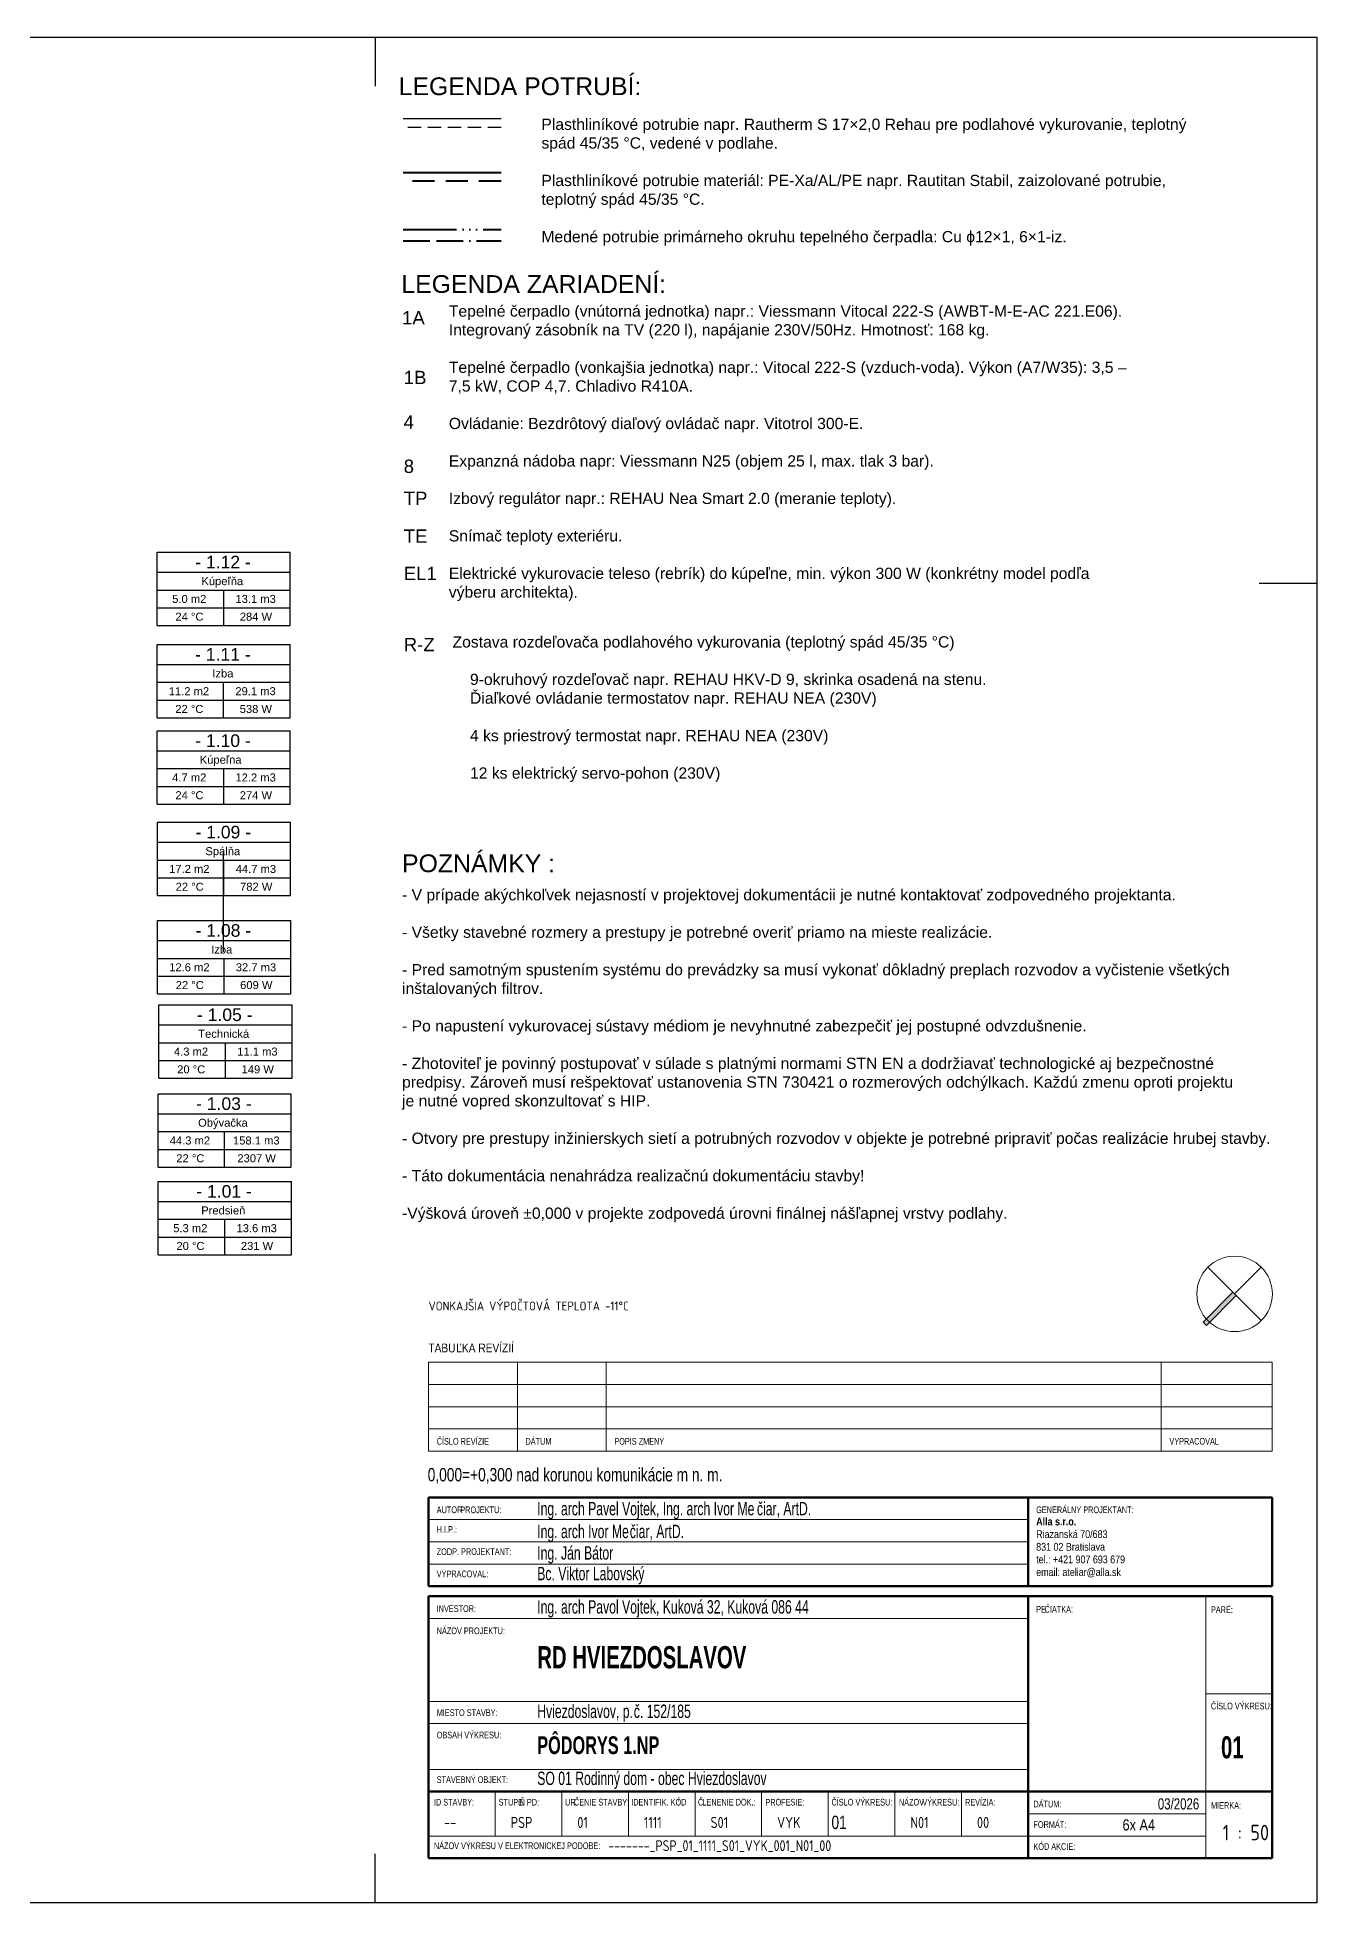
# Model space of a CAD drawing. Extents: x 43000 to 200282, y 3579 to 63943.
# Drawn here: x 129138 to 143543, y 3579 to 24579 of the extents above; entities that cross this region are included whole.
import ezdxf

# ---------------------------------------------------------------- set-up
doc = ezdxf.new("R2010")
doc.units = 0
doc.header["$MEASUREMENT"] = 0
for name, pattern in [('ACAD_ISO06W100', [36, 24, -3, 0, -3, 0, -3, 0, -3]), ('ACAD_ISO11W100', [33, 12, -3, 12, -3, 0, -3]), ('DASH', [75, 50, -25])]:
    doc.linetypes.add(name, pattern=pattern)
doc.layers.get('0').update_dxf_attribs({"linetype": 'CONTINUOUS'})
for name, color, linetype in [('1__NP___MIESTNOSTIUK', 7, 'CONTINUOUS'), ('TABU_KY', 7, 'CONTINUOUS'), ('vyk-privod-45 PODL', 1, 'CONTINUOUS'), ('vyk-vratka_35°C PODL', 5, 'DASH')]:
    doc.layers.add(name, color=color, linetype=linetype)
for name, color, linetype, lineweight in [('_Wide Lines_', 7, 'CONTINUOUS', 70), ('Generic Annotations', 7, 'CONTINUOUS', 9), ('Schedule Graphics', 7, 'CONTINUOUS', 9), ('Text Notes', 7, 'CONTINUOUS', 9), ('Title Blocks', 7, 'CONTINUOUS', 9), ('UK_PRIVOD_45°C', 242, 'CONTINUOUS', 40), ('UK_TC_PRIVOD', 171, 'ACAD_ISO06W100', 40), ('UK_TC_VRAT', 21, 'ACAD_ISO11W100', 40), ('UK_VRAT_35°C', 40, 'DASH', 40), ('vyk_POPIS', 7, 'CONTINUOUS', 20), ('ÚK_POPIS', 7, 'CONTINUOUS', 20)]:
    doc.layers.add(name, color=color, linetype=linetype, lineweight=lineweight)
doc.styles.add('ARIAL', font='arial.ttf')
doc.styles.add('Arial Narrow', font='ARIALN.TTF', dxfattribs={"width": 0.8, "height": 1.5})
doc.styles.add('Arial Narrow_1', font='ARIALN.TTF', dxfattribs={"height": 1.75})
doc.styles.add('Arial Narrow_2', font='ARIALN.TTF', dxfattribs={"height": 2.5})
doc.styles.add('Arial Narrow_3', font='ARIALN.TTF', dxfattribs={"height": 2})
doc.styles.add('Arial Narrow_4', font='ARIALN.TTF', dxfattribs={"width": 0.8, "height": 3})
doc.styles.add('Arial Narrow_5', font='ARIALN.TTF', dxfattribs={"width": 0.9, "height": 3})
doc.styles.add('Arial Narrow_6', font='ARIALN.TTF', dxfattribs={"width": 0.9, "height": 2.5})
doc.styles.add('Arial Narrow_B', font='ARIALNB.TTF', dxfattribs={"height": 1.75})
doc.styles.add('Arial Narrow_B_1', font='ARIALNB.TTF', dxfattribs={"width": 0.8, "height": 5})
doc.styles.add('Arial Narrow_B_2', font='ARIALNB.TTF', dxfattribs={"width": 0.8, "height": 4})
doc.styles.add('ISOCP', font='isocp.shx')
doc.styles.add('ISOCPEUR_10', font='isocpeur.ttf', dxfattribs={"width": 0.8, "height": 2.5})
doc.styles.add('ISOCPEUR_8', font='isocpeur.ttf', dxfattribs={"width": 0.85, "height": 3.5})

msp = doc.modelspace()

# ---------------------------------------------------------------- hatches: boundary and pattern name
at = {"layer": 'Title Blocks'}
msp.add_hatch(color=256, dxfattribs=at).paths.add_polyline_path([(142637.9, 10413.6), (142302.1, 10077.8), (142264, 10115.9), (142599.8, 10451.7)])

# ---------------------------------------------------------------- linework, layer by layer
at = {"linetype": 'Continuous', "ltscale": 0.2}
for p, q in [((101543.2, 24579.2), (143543.2, 24579.2)), ((143543.2, 24579.2), (143543.2, 3579.2)), ((143543.2, 18429.2), (142895.6, 18429.2)), ((143543.2, 3579.2), (101543.2, 3579.2))]:
    msp.add_line(p, q, dxfattribs=at)
for p, q in [((132943.2, 24579.2), (132943.2, 24029.2)), ((132943.2, 3579.2), (132943.2, 4129.2))]:
    msp.add_line(p, q)
at = {"layer": '1__NP___MIESTNOSTIUK'}
for p, q in [((130486.8, 18556.8), (130486.8, 18782.8)), ((130486.8, 18782.8), (131986.8, 18782.8)), ((131986.8, 18556.8), (131986.8, 18782.8)), ((130486.8, 18356.8), (130486.8, 18556.8)), ((130486.8, 18556.8), (131986.8, 18556.8)), ((130486.8, 18556.8), (131986.8, 18556.8)), ((131986.8, 18356.8), (131986.8, 18556.8)), ((130486.8, 18156.8), (130486.8, 18356.8)), ((130486.8, 18356.8), (131986.8, 18356.8)), ((130486.8, 18356.8), (131986.8, 18356.8)), ((131236.8, 18156.8), (131236.8, 18356.8)), ((131986.8, 18156.8), (131986.8, 18356.8)), ((130486.8, 17956.8), (130486.8, 18156.8)), ((130486.8, 18156.8), (131986.8, 18156.8)), ((130486.8, 18156.8), (131986.8, 18156.8)), ((131236.8, 17956.8), (131236.8, 18156.8)), ((131986.8, 17956.8), (131986.8, 18156.8)), ((130486.8, 17956.8), (131986.8, 17956.8)), ((130485.8, 17517.8), (130485.8, 17743.8)), ((130485.8, 17743.8), (131985.8, 17743.8)), ((131985.8, 17517.8), (131985.8, 17743.8)), ((130485.8, 17317.8), (130485.8, 17517.8)), ((130485.8, 17517.8), (131985.8, 17517.8)), ((130485.8, 17517.8), (131985.8, 17517.8)), ((131985.8, 17317.8), (131985.8, 17517.8)), ((130485.8, 17117.8), (130485.8, 17317.8)), ((130485.8, 17317.8), (131985.8, 17317.8)), ((130485.8, 17317.8), (131985.8, 17317.8)), ((131235.8, 17117.8), (131235.8, 17317.8)), ((131985.8, 17117.8), (131985.8, 17317.8)), ((130485.8, 16917.8), (130485.8, 17117.8)), ((130485.8, 17117.8), (131985.8, 17117.8)), ((130485.8, 17117.8), (131985.8, 17117.8)), ((131235.8, 16917.8), (131235.8, 17117.8)), ((131985.8, 16917.8), (131985.8, 17117.8)), ((130485.8, 16917.8), (131985.8, 16917.8)), ((130486.8, 16546.8), (130486.8, 16772.8)), ((130486.8, 16772.8), (131986.8, 16772.8)), ((131986.8, 16546.8), (131986.8, 16772.8)), ((130486.8, 16346.8), (130486.8, 16546.8)), ((130486.8, 16546.8), (131986.8, 16546.8)), ((130486.8, 16546.8), (131986.8, 16546.8)), ((131986.8, 16346.8), (131986.8, 16546.8)), ((130486.8, 16146.8), (130486.8, 16346.8)), ((130486.8, 16346.8), (131986.8, 16346.8)), ((130486.8, 16346.8), (131986.8, 16346.8)), ((131236.8, 16146.8), (131236.8, 16346.8)), ((131986.8, 16146.8), (131986.8, 16346.8)), ((130486.8, 15946.8), (130486.8, 16146.8)), ((130486.8, 16146.8), (131986.8, 16146.8)), ((130486.8, 16146.8), (131986.8, 16146.8)), ((131236.8, 15946.8), (131236.8, 16146.8)), ((131986.8, 15946.8), (131986.8, 16146.8)), ((130486.8, 15946.8), (131986.8, 15946.8)), ((130489.8, 15516.8), (130489.8, 15742.8)), ((130489.8, 15742.8), (131989.8, 15742.8)), ((131989.8, 15516.8), (131989.8, 15742.8)), ((130489.8, 15316.8), (130489.8, 15516.8)), ((130489.8, 15516.8), (131989.8, 15516.8)), ((130489.8, 15516.8), (131989.8, 15516.8)), ((131989.8, 15316.8), (131989.8, 15516.8)), ((130489.8, 15116.8), (130489.8, 15316.8)), ((130489.8, 15316.8), (131989.8, 15316.8)), ((130489.8, 15316.8), (131989.8, 15316.8)), ((131239.8, 15116.8), (131239.8, 15316.8)), ((131989.8, 15116.8), (131989.8, 15316.8)), ((130489.8, 14916.8), (130489.8, 15116.8)), ((130489.8, 15116.8), (131989.8, 15116.8)), ((130489.8, 15116.8), (131989.8, 15116.8)), ((130489.8, 14916.8), (131989.8, 14916.8)), ((131239.8, 14916.8), (131239.8, 15116.8)), ((131989.8, 14916.8), (131989.8, 15116.8)), ((130490.8, 14409.8), (130490.8, 14635.8)), ((130490.8, 14635.8), (131990.8, 14635.8)), ((131990.8, 14409.8), (131990.8, 14635.8)), ((130490.8, 14209.8), (130490.8, 14409.8)), ((130490.8, 14409.8), (131990.8, 14409.8)), ((130490.8, 14409.8), (131990.8, 14409.8)), ((131990.8, 14209.8), (131990.8, 14409.8)), ((130490.8, 14009.8), (130490.8, 14209.8)), ((130490.8, 14209.8), (131990.8, 14209.8)), ((130490.8, 14209.8), (131990.8, 14209.8)), ((131240.8, 14009.8), (131240.8, 14209.8)), ((131990.8, 14009.8), (131990.8, 14209.8)), ((130490.8, 13809.8), (130490.8, 14009.8)), ((130490.8, 14009.8), (131990.8, 14009.8)), ((130490.8, 14009.8), (131990.8, 14009.8)), ((131240.8, 13809.8), (131240.8, 14009.8)), ((131990.8, 13809.8), (131990.8, 14009.8)), ((130490.8, 13809.8), (131990.8, 13809.8)), ((130506.8, 13460.8), (130506.8, 13686.8)), ((130506.8, 13686.8), (132006.8, 13686.8)), ((132006.8, 13460.8), (132006.8, 13686.8)), ((130506.8, 13260.8), (130506.8, 13460.8)), ((130506.8, 13460.8), (132006.8, 13460.8)), ((130506.8, 13460.8), (132006.8, 13460.8)), ((132006.8, 13260.8), (132006.8, 13460.8)), ((130506.8, 13060.8), (130506.8, 13260.8)), ((130506.8, 13260.8), (132006.8, 13260.8)), ((130506.8, 13260.8), (132006.8, 13260.8)), ((131256.8, 13060.8), (131256.8, 13260.8)), ((132006.8, 13060.8), (132006.8, 13260.8)), ((130506.8, 12860.8), (130506.8, 13060.8)), ((130506.8, 13060.8), (132006.8, 13060.8)), ((130506.8, 13060.8), (132006.8, 13060.8)), ((131256.8, 12860.8), (131256.8, 13060.8)), ((132006.8, 12860.8), (132006.8, 13060.8)), ((130506.8, 12860.8), (132006.8, 12860.8)), ((130496.8, 12459.8), (130496.8, 12685.8)), ((130496.8, 12685.8), (131996.8, 12685.8)), ((131996.8, 12459.8), (131996.8, 12685.8)), ((130496.8, 12259.8), (130496.8, 12459.8)), ((130496.8, 12459.8), (131996.8, 12459.8)), ((130496.8, 12459.8), (131996.8, 12459.8)), ((131996.8, 12259.8), (131996.8, 12459.8)), ((130496.8, 12059.8), (130496.8, 12259.8)), ((130496.8, 12259.8), (131996.8, 12259.8)), ((130496.8, 12259.8), (131996.8, 12259.8)), ((131246.8, 12059.8), (131246.8, 12259.8)), ((131996.8, 12059.8), (131996.8, 12259.8)), ((130496.8, 11859.8), (130496.8, 12059.8)), ((130496.8, 12059.8), (131996.8, 12059.8)), ((130496.8, 12059.8), (131996.8, 12059.8)), ((131246.8, 11859.8), (131246.8, 12059.8)), ((131996.8, 11859.8), (131996.8, 12059.8)), ((130496.8, 11859.8), (131996.8, 11859.8)), ((130498.8, 11472.8), (130498.8, 11698.8)), ((130498.8, 11698.8), (131998.8, 11698.8)), ((131998.8, 11472.8), (131998.8, 11698.8)), ((130498.8, 11272.8), (130498.8, 11472.8)), ((130498.8, 11472.8), (131998.8, 11472.8)), ((130498.8, 11472.8), (131998.8, 11472.8)), ((131998.8, 11272.8), (131998.8, 11472.8)), ((130498.8, 11072.8), (130498.8, 11272.8)), ((130498.8, 11272.8), (131998.8, 11272.8)), ((130498.8, 11272.8), (131998.8, 11272.8)), ((131248.8, 11072.8), (131248.8, 11272.8)), ((131998.8, 11072.8), (131998.8, 11272.8)), ((130498.8, 10872.8), (130498.8, 11072.8)), ((130498.8, 11072.8), (131998.8, 11072.8)), ((130498.8, 11072.8), (131998.8, 11072.8)), ((131248.8, 10872.8), (131248.8, 11072.8)), ((131998.8, 10872.8), (131998.8, 11072.8)), ((130498.8, 10872.8), (131998.8, 10872.8))]:
    msp.add_line(p, q, dxfattribs=at)
at = {"layer": '_Wide Lines_'}
for p, q in [((133543.2, 8141.8), (143043.2, 8141.8)), ((133543.2, 8141.8), (133543.2, 7141.8)), ((140293.2, 8141.8), (140293.2, 7141.8)), ((143043.2, 8141.8), (143043.2, 7141.8)), ((143043.2, 7141.8), (133543.2, 7141.8)), ((133543.2, 4079.2), (133543.2, 7029.2)), ((140293.2, 7029.2), (133543.2, 7029.2)), ((140293.2, 7029.2), (140293.2, 4829.2)), ((143043.2, 7029.2), (140293.2, 7029.2)), ((143043.2, 7029.2), (143043.2, 4079.2)), ((133543.2, 4829.2), (140293.2, 4829.2)), ((140293.2, 4829.2), (140293.2, 4079.2)), ((143043.2, 4829.2), (140293.2, 4829.2)), ((143043.2, 4079.2), (133543.2, 4079.2))]:
    msp.add_line(p, q, dxfattribs=at)
at = {"layer": 'Generic Annotations'}
for p, q in [((142318.4, 10733.2), (142919.4, 10132.2)), ((142618.9, 10432.7), (142919.4, 10733.2)), ((142599.8, 10451.7), (142264, 10115.9)), ((142264, 10115.9), (142599.8, 10451.7)), ((142302.1, 10077.8), (142637.9, 10413.6)), ((142637.9, 10413.6), (142302.1, 10077.8)), ((142637.9, 10413.6), (142599.8, 10451.7)), ((142637.9, 10413.6), (142599.8, 10451.7)), ((142657, 10394.6), (142618.9, 10432.7)), ((142264, 10115.9), (142302.1, 10077.8)), ((142264, 10115.9), (142302.1, 10077.8))]:
    msp.add_line(p, q, dxfattribs=at)
msp.add_circle((142618.9, 10432.7), 425, dxfattribs=at)
at = {"layer": 'TABU_KY'}
for p, q in [((131233.8, 15084.5), (131233.8, 15402.5)), ((131233.8, 14766.5), (131233.8, 15084.5)), ((131233.8, 14448.5), (131233.8, 14766.5)), ((131233.8, 14284.5), (131233.8, 14448.5))]:
    msp.add_line(p, q, dxfattribs=at)
at = {"layer": 'Title Blocks'}
for p, q in [((133543.2, 9662.9), (133543.2, 8662.9)), ((133543.2, 9662.9), (143043.2, 9662.9)), ((134543.2, 9662.9), (134543.2, 8662.9)), ((135543.2, 9662.9), (135543.2, 8662.9)), ((141793.2, 9662.9), (141793.2, 8662.9)), ((143043.2, 8662.9), (143043.2, 9662.9)), ((133543.2, 9412.9), (143043.2, 9412.9)), ((133543.2, 9162.9), (143043.2, 9162.9)), ((133543.2, 8912.9), (143043.2, 8912.9)), ((133543.2, 8662.9), (143043.2, 8662.9)), ((140293.2, 7141.8), (140293.2, 8141.8)), ((140293.2, 7891.8), (133543.2, 7891.8)), ((140293.2, 7641.8), (133543.2, 7641.8)), ((140293.2, 7391.8), (133543.2, 7391.8)), ((142293.2, 4079.2), (142293.2, 7029.2)), ((140293.2, 6779.2), (133543.2, 6779.2)), ((140293.2, 6029.2), (140293.2, 4829.2)), ((142293.2, 5929.2), (143043.2, 5929.2)), ((140293.2, 5844.7), (133543.2, 5844.7)), ((140293.2, 5594.7), (133543.2, 5594.7)), ((140293.2, 5079.2), (133543.2, 5079.2)), ((134293.2, 4829.2), (134293.2, 4329.2)), ((135043.2, 4829.2), (135043.2, 4329.2)), ((135793.2, 4829.2), (135793.2, 4329.2)), ((136543.2, 4829.2), (136543.2, 4329.2)), ((137293.2, 4829.2), (137293.2, 4329.2)), ((138043.2, 4829.2), (138043.2, 4329.2)), ((138793.2, 4829.2), (138793.2, 4329.2)), ((139543.2, 4829.2), (139543.2, 4329.2)), ((140293.2, 4829.2), (140293.2, 4079.2)), ((143043.2, 4829.2), (140293.2, 4829.2)), ((142293.2, 4579.2), (140293.2, 4579.2)), ((142293.2, 4329.2), (133543.2, 4329.2))]:
    msp.add_line(p, q, dxfattribs=at)
at = {"layer": 'UK_PRIVOD_45°C', "ltscale": 5}
msp.add_line((133258, 23058.6), (134361.1, 23058.6), dxfattribs=at)
at = {"layer": 'UK_TC_PRIVOD', "ltscale": 25}
msp.add_line((133258, 22415.3), (134361.1, 22415.3), dxfattribs=at)
at = {"layer": 'UK_TC_VRAT', "ltscale": 25}
msp.add_line((133258, 22287), (134361.1, 22287), dxfattribs=at)
at = {"layer": 'UK_VRAT_35°C', "ltscale": 5}
msp.add_line((134361.1, 22958.6), (133258, 22958.6), dxfattribs=at)
at = {"layer": 'vyk-privod-45 PODL', "lineweight": 30}
msp.add_line((133258, 23663.7), (134361.1, 23663.7), dxfattribs=at)
at = {"layer": 'vyk-vratka_35°C PODL', "lineweight": 30, "ltscale": 3}
msp.add_line((134361.1, 23563.7), (133258, 23563.7), dxfattribs=at)

# ---------------------------------------------------------------- texts
at = {"layer": '1__NP___MIESTNOSTIUK', "style": 'ARIAL'}
for s, height, p in [('- 1.12 -', 141.57, (130915.3, 18600.8)), ('Kúpeľňa', 90.09, (130985.3, 18411.8)), ('5.0 m2', 90.09, (130656.3, 18211.8)), ('13.1 m3', 90.09, (131368.8, 18211.8)), ('24 °C', 90.09, (130692.8, 18011.8)), ('284 W', 90.09, (131417.8, 18011.8)), ('- 1.11 -', 141.57, (130914.3, 17561.8)), ('Izba', 90.09, (131108.8, 17372.8)), ('11.2 m2', 90.09, (130617.8, 17172.8)), ('29.1 m3', 90.09, (131367.8, 17172.8)), ('22 °C', 90.09, (130691.8, 16972.8)), ('538 W', 90.09, (131416.8, 16972.8)), ('- 1.10 -', 141.57, (130915.3, 16590.8)), ('Kúpeľna ', 90.09, (130966.8, 16401.8)), ('4.7 m2', 90.09, (130656.3, 16201.8)), ('12.2 m3', 90.09, (131368.8, 16201.8)), ('24 °C', 90.09, (130692.8, 16001.8)), ('274 W', 90.09, (131417.8, 16001.8)), ('- 1.09 -', 141.57, (130918.3, 15560.8)), ('Spálňa', 90.09, (131030.3, 15371.8)), ('17.2 m2', 90.09, (130621.8, 15171.8)), ('44.7 m3', 90.09, (131371.8, 15171.8)), ('22 °C', 90.09, (130695.8, 14971.8)), ('782 W', 90.09, (131420.8, 14971.8)), ('- 1.08 -', 141.57, (130919.3, 14453.8)), ('Izba ', 90.09, (131095.3, 14264.8)), ('12.6 m2', 90.09, (130622.8, 14064.8)), ('32.7 m3', 90.09, (131372.8, 14064.8)), ('22 °C', 90.09, (130696.8, 13864.8)), ('609 W', 90.09, (131421.8, 13864.8)), ('- 1.05 -', 141.57, (130935.3, 13504.8)), ('Technická', 90.09, (130949.8, 13315.8)), ('4.3 m2', 90.09, (130676.3, 13115.8)), ('11.1 m3', 90.09, (131388.8, 13115.8)), ('20 °C', 90.09, (130712.8, 12915.8)), ('149 W', 90.09, (131437.8, 12915.8)), ('- 1.03 -', 141.57, (130925.3, 12503.8)), ('Obývačka', 90.09, (130948.3, 12314.8)), ('44.3 m2', 90.09, (130628.8, 12114.8)), ('158.1 m3', 90.09, (131341.3, 12114.8)), ('22 °C', 90.09, (130702.8, 11914.8)), ('2307 W', 90.09, (131390.3, 11914.8)), ('- 1.01 -', 141.57, (130927.3, 11516.8)), ('Predsieň', 90.09, (130983.3, 11327.8)), ('5.3 m2', 90.09, (130668.3, 11127.8)), ('13.6 m3', 90.09, (131380.8, 11127.8)), ('20 °C', 90.09, (130704.8, 10927.8)), ('231 W', 90.09, (131429.8, 10927.8))]:
    msp.add_text(s, height=height, dxfattribs=at).set_placement(p)
at = {"layer": 'Schedule Graphics', "style": 'ARIAL'}
for s, p in [('LEGENDA POTRUBÍ:', (133206.8, 23928.1)), ('LEGENDA ZARIADENÍ:', (133236.8, 21701.8)), ('POZNÁMKY :', (133244.5, 15180.5))]:
    msp.add_text(s, height=200, dxfattribs=at).set_placement(p)
at = {"layer": 'Text Notes', "attachment_point": 1, "style": 'ISOCPEUR_10'}
for s, insert, char_height, width in [('--', (133718.3, 4545.1), 125, 173.165), ('PSP', (134468.3, 4545.1), 125, 288.608), ('01', (135218.3, 4545.1), 125, 147.511), ('1111', (135968.3, 4545.1), 125, 243.713), ('S01', (136718.3, 4545.1), 125, 243.713), ('VYK', (137468.3, 4545.1), 125, 301.435), ('N01', (138968.3, 4545.1), 125, 243.713), ('00', (139718.3, 4545.1), 125, 173.165), ('-------_PSP_01_1111_S01_VYK_001_N01_00', (135566.9, 4281.9), 121.953, 3213.044)]:
    msp.add_mtext(s, dxfattribs=dict(at, insert=insert, char_height=char_height, width=width))
at = {"layer": 'Title Blocks', "attachment_point": 1}
for s, insert, char_height, width, style in [('TABU', (133541, 9874.3), 100, 380.802, 'Arial Narrow_3'), ('ĽKA REVÍZIÍ', (133855.2, 9874.3), 100, 813.713, 'Arial Narrow_3'), ('ČÍSLO REVÍZIE', (133634.8, 8810.8), 75, 606.076, 'Arial Narrow'), ('DÁTUM', (134634.8, 8810.8), 75, 301.435, 'Arial Narrow'), ('POPIS ZMENY', (135634.8, 8810.8), 75, 580.422, 'Arial Narrow'), ('VYPRACOVAL', (141884.8, 8810.8), 75, 580.422, 'Arial Narrow'), ('0,000=+0,300 nad korunou komunikácie m n. m.', (133533.5, 8472.6), 150, 4065.758, 'Arial Narrow_5'), ('AUTOR', (133634.8, 8039.7), 75, 295.021, 'Arial Narrow'), (' PROJEKTU:', (133878.2, 8039.7), 75, 497.046, 'Arial Narrow'), ('Ing. arch Pavel Vojtek, Ing. arch Ivor Me', (134766.7, 8090.2), 150, 2998.311, 'Arial Narrow_4'), ('čiar, ArtD.', (137240.6, 8090.2), 150, 750.38, 'Arial Narrow_4'), ('GENERÁLNY PROJEKTANT:', (140384.8, 8039.7), 75, 1131.983, 'Arial Narrow'), ('H.I.P.:', (133634.8, 7818.6), 75, 230.886, 'Arial Narrow'), ('Ing. arch Ivor Me', (134766.7, 7833.9), 150, 1263.459, 'Arial Narrow_4'), ('čiar, ArtD.', (135809.2, 7833.9), 150, 750.38, 'Arial Narrow_4'), ('Alla s.r.o.', (140384.8, 7914), 87.5, 541.139, 'Arial Narrow_B'), ('Riazanská 70/683', (140384.8, 7771.7), 87.5, 974.05, 'Arial Narrow_1'), ('ZODP. PROJEKTANT:', (133634.8, 7568.6), 75, 862.616, 'Arial Narrow'), ('Ing. Ján Bátor', (134766.7, 7591.7), 150, 1263.459, 'Arial Narrow_4'), ('831 02 Bratislava', (140384.8, 7629.5), 87.5, 937.974, 'Arial Narrow_1'), ('Bc. Viktor Labovský', (134766.7, 7359.3), 150, 1391.729, 'Arial Narrow_4'), ('tel.: +421 907 693 679', (140384.8, 7487.3), 87.5, 1210.548, 'Arial Narrow_1'), ('VYPRACOVAL:', (133634.8, 7318.6), 75, 602.869, 'Arial Narrow'), ('email: ateliar@alla.sk', (140384.8, 7345.1), 87.5, 1158.438, 'Arial Narrow_1'), ('Ing. arch Pavol Vojtek, Kuková 32, Kuková 086 44', (134766.7, 6984.6), 150, 4828.339, 'Arial Narrow_4'), ('ČIATKA:', (140480, 6920.1), 75, 330.295, 'Arial Narrow'), ('PARÉ:', (142352.2, 6915.1), 75, 256.54, 'Arial Narrow'), ('INVESTOR:', (133634.8, 6927.1), 75, 455.359, 'Arial Narrow'), ('PE', (140384.8, 6920.1), 75, 115.443, 'Arial Narrow'), ('NÁZOV PROJEKTU:', (133634.8, 6677.3), 75, 788.861, 'Arial Narrow'), ('RD HVIEZDOSLAVOV', (134766.7, 6467.6), 250, 2892.488, 'Arial Narrow_B_1'), ('MIESTO STAVBY:', (133634.8, 5756.4), 75, 708.692, 'Arial Narrow'), ('Hviezdoslavov, p.', (134766.7, 5808.9), 150, 1317.974, 'Arial Narrow_4'), ('č. 152/185', (135854.1, 5808.9), 150, 785.654, 'Arial Narrow_4'), ('ČÍSLO VÝKRESU:', (142352.2, 5830.7), 75, 708.692, 'Arial Narrow'), ('OBSAH VÝKRESU:', (133634.8, 5504.4), 75, 753.586, 'Arial Narrow'), ('PÔDORYS 1.NP', (134766.7, 5452), 200, 1664.303, 'Arial Narrow_B_2'), ('01', (142465.8, 5453.9), 250, 314.262, 'Arial Narrow_B_1'), ('SO 01 Rodinný dom - obec Hviezdoslavov', (134766.7, 5054.2), 150, 3158.649, 'Arial Narrow_4'), ('STAVEBNÝ OBJEKT:', (133634.8, 5001.7), 75, 833.755, 'Arial Narrow'), ('ID STAVBY:', (133603.5, 4748.2), 75, 468.186, 'Arial Narrow'), ('STUPE', (134332.3, 4748.2), 75, 285.401, 'Arial Narrow'), ('Ň PD:', (134567.7, 4748.2), 75, 224.472, 'Arial Narrow'), ('UR', (135080.1, 4748.2), 75, 121.856, 'Arial Narrow'), ('ČENIE STAVBY:', (135180.6, 4748.2), 75, 644.557, 'Arial Narrow'), ('IDENTIFIK. KÓD', (135825.4, 4748.2), 75, 634.937, 'Arial Narrow'), ('\\fArial Narrow|b0|i0|c238|p34|;\\W.8;:', (136349.3, 4748.2), 75, 22.447, 'Arial Narrow'), ('\\fArial Narrow|b0|i0|c238|p34|;\\W.8;Č', (136576, 4748.2), 75, 60.928, 'Arial Narrow'), ('LENENIE DOK.:', (136626.3, 4748.2), 75, 615.696, 'Arial Narrow'), ('PROFESIE:', (137335.7, 4748.2), 75, 452.152, 'Arial Narrow'), ('ČÍSLO VÝKRESU:', (138079.7, 4748.2), 75, 708.692, 'Arial Narrow'), ('NÁZOV', (138839.4, 4748.2), 75, 291.814, 'Arial Narrow'), (' VÝKRESU:', (139080.2, 4748.2), 75, 455.359, 'Arial Narrow'), ('REVÍZIA:', (139583.5, 4748.2), 75, 352.743, 'Arial Narrow'), ('DÁTUM:', (140353.5, 4726.8), 75, 323.882, 'Arial Narrow'), ('03/2026', (141754.7, 4754.2), 125, 562.785, 'Arial Narrow_6'), ('MIERKA:', (142353.5, 4711.2), 75, 349.536, 'Arial Narrow'), ('01', (138079.7, 4558.5), 150, 209.24, 'Arial Narrow_5'), ('FORMÁT:', (140353.5, 4496.3), 75, 378.397, 'Arial Narrow'), ('6x A4', (141356.8, 4517.5), 125, 1050.211, 'Arial Narrow_2'), (' 1 : 50', (142389.8, 4456.2), 175, 725.728, 'ISOCPEUR_8'), ('NÁZOV VÝKRESU V ELEKTRONICKEJ PODOBE:', (133603.5, 4257.6), 75, 1933.67, 'Arial Narrow'), ('KÓD AKCIE:', (140353.5, 4248.7), 75, 484.219, 'Arial Narrow')]:
    msp.add_mtext(s, dxfattribs=dict(at, insert=insert, char_height=char_height, width=width, style=style))
at = {"layer": 'vyk_POPIS', "lineweight": 35, "style": 'ARIAL'}
for s, p in [('1A', (133244.5, 21346.8)), ('1B', (133263.1, 20674.8)), ('4', (133263.1, 20174.8)), ('8', (133263.1, 19674.8)), ('TP', (133263.1, 19314.2)), ('TE', (133263.1, 18888.4)), ('EL1', (133263.1, 18468.5)), ('R-Z', (133263.1, 17668.5))]:
    msp.add_text(s, height=150, dxfattribs=at).set_placement(p)
at = {"layer": 'vyk_POPIS', "char_height": 126.5, "attachment_point": 1, "style": 'ARIAL'}
for s, width, gutter_width, insert in [('Plasthliníkové potrubie napr. Rautherm S 17×2,0 Rehau pre podlahové vykurovanie, teplotný spád 45/35 °C, vedené v podlahe.\\P\\PPlasthliníkové potrubie materiál: PE-Xa/AL/PE napr. Rautitan Stabil, zaizolované potrubie, teplotný spád 45/35 °C.^J\\PMedené potrubie primárneho okruhu tepelného čerpadla: Cu ϕ12×1, 6×1-iz.', 7416.579, 625, (134813.5, 23663.7)), ('Tepelné čerpadlo (vnútorná jednotka) napr.: Viessmann Vitocal 222-S (AWBT-M-E-AC 221.E06). Integrovaný zásobník na TV (220 l), napájanie 230V/50Hz. Hmotnosť: 168 kg.\\P\\PTepelné čerpadlo (vonkajšia jednotka) napr.: Vitocal 222-S (vzduch-voda). Výkon (A7/W35): 3,5 – 7,5 kW, COP 4,7. Chladivo R410A.\\P\\POvládanie: Bezdrôtový diaľový ovládač napr. Vitotrol 300-E.\\P\\PExpanzná nádoba napr: Viessmann N25 (objem 25 l, max. tlak 3 bar).\\P\\PIzbový regulátor napr.: REHAU Nea Smart 2.0 (meranie teploty).\\P\\PSnímač teploty exteriéru.\\P\\PElektrické vykurovacie teleso (rebrík) do kúpeľne, min. výkon 300 W (konkrétny model podľa výberu architekta).', 7746.67, 625, (133771.3, 21560.6)), ('Zostava rozdeľovača podlahového vykurovania (teplotný spád 45/35 °C)\\P\\P    9-okruhový rozdeľovač napr. REHAU HKV-D 9, skrinka osadená na stenu.\\P    Ďiaľkové ovládanie termostatov napr. REHAU NEA (230V)\\P\\P    4 ks priestrový termostat napr. REHAU NEA (230V)\\P\\P    12 ks elektrický servo-pohon (230V)', 9488.825, 12.5, (133813.3, 17836.2)), ('- V prípade akýchkoľvek nejasností v projektovej dokumentácii je nutné kontaktovať zodpovedného projektanta.\\P\\P- Všetky stavebné rozmery a prestupy je potrebné overiť priamo na mieste realizácie.\\P\\P- Pred samotným spustením systému do prevádzky sa musí vykonať dôkladný preplach rozvodov a vyčistenie všetkých inštalovaných filtrov.\\P\\P- Po napustení vykurovacej sústavy médiom je nevyhnutné zabezpečiť jej postupné odvzdušnenie.\\P\\P- Zhotoviteľ je povinný postupovať v súlade s platnými normami STN EN a dodržiavať technologické aj bezpečnostné predpisy. Zároveň musí rešpektovať ustanovenia STN 730421 o rozmerových odchýlkach. Každú zmenu oproti projektu je nutné vopred skonzultovať s HIP.\\P\\P- Otvory pre prestupy inžinierskych sietí a potrubných rozvodov v objekte je potrebné pripraviť počas realizácie hrubej stavby.\\P\\P- Táto dokumentácia nenahrádza realizačnú dokumentáciu stavby!\\P\\P-Výšková úroveň ±0,000 v projekte zodpovedá úrovni finálnej nášľapnej vrstvy podlahy.', 9481.578, 625, (133244.5, 14989.7))]:
    msp.add_mtext_dynamic_manual_height_columns(s, width=width, gutter_width=gutter_width, heights=[0], dxfattribs=dict(at, insert=insert))
at = {"layer": 'ÚK_POPIS', "style": 'ISOCP'}
msp.add_text('VONKAJŠIA VÝPOČTOVÁ TEPLOTA -11°C', height=100, dxfattribs=at).set_placement((133543.2, 10246.6))

doc.saveas('drawing.dxf')
